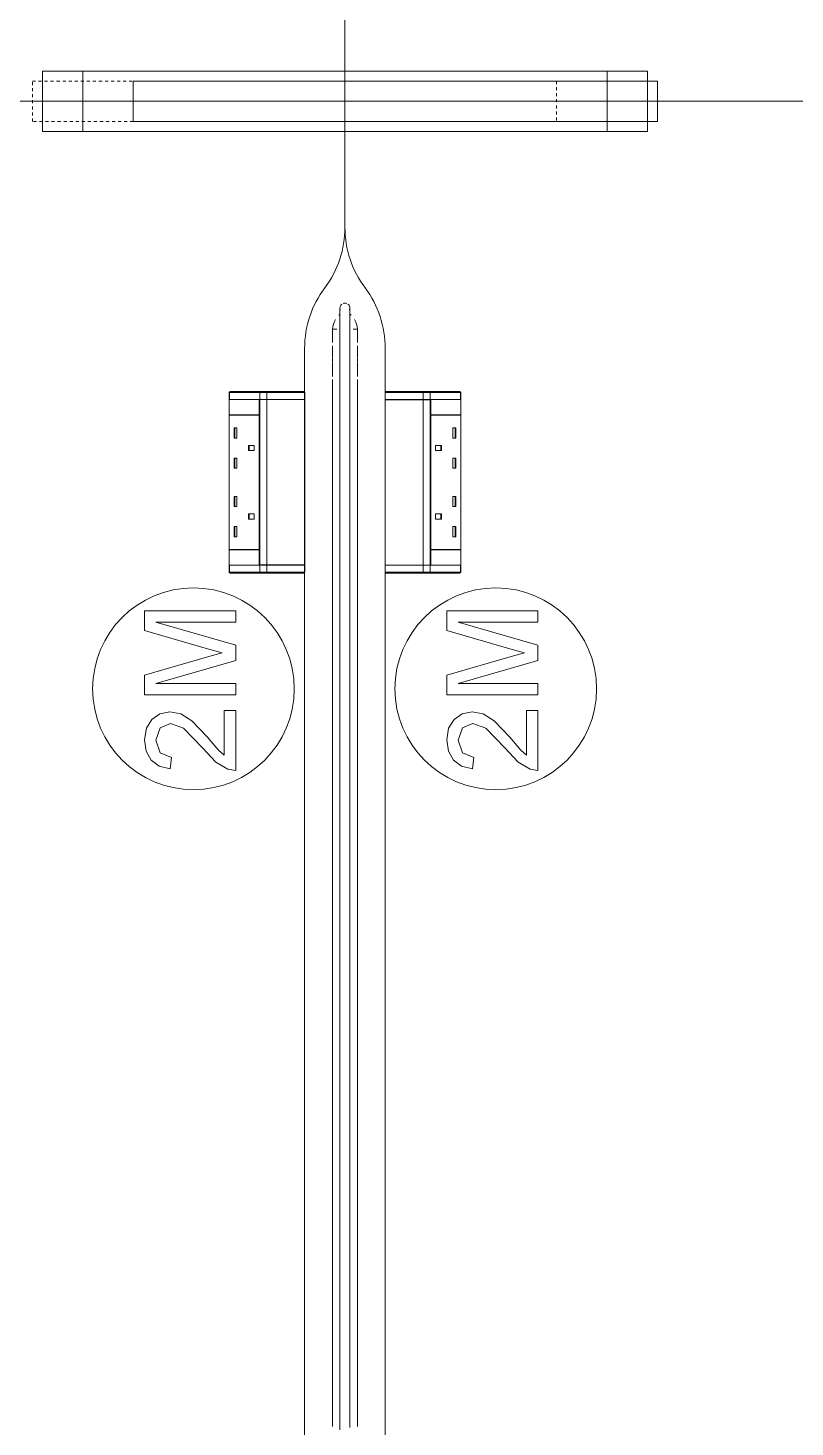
# Model space of a CAD drawing. Header units: millimetres. Extents: x 155920 to 295199, y -4084 to 97293.
# Drawn here: x 185668 to 186429, y 31307 to 32694 of the extents above; entities that cross this region are included whole.
import ezdxf

# ---------------------------------------------------------------- set-up
doc = ezdxf.new("R2010")
doc.units = ezdxf.units.MM
doc.header["$MEASUREMENT"] = 0
doc.linetypes.add('Dash', pattern=[6, 3, -3])
doc.layers.add('I-FURN', color=8, linetype='CONTINUOUS', lineweight=9)
doc.layers.add('I-FURN-HDLN', color=8, linetype='Dash', lineweight=9)

msp = doc.modelspace()

# ---------------------------------------------------------------- linework, layer by layer
at = {"layer": 'I-FURN'}
for p, q in [((185982.7, 32621.6), (185982.7, 32745.5)), ((185982.7, 32745.5), (185982.7, 32621.6)), ((185982.7, 32745.5), (185982.7, 32621.6)), ((185982.7, 32621.6), (185982.7, 32745.5)), ((185682.7, 32651.6), (186282.7, 32651.6)), ((185722.7, 32651.6), (185682.7, 32651.6)), ((185682.7, 32651.6), (185682.7, 32591.6)), ((185682.7, 32591.6), (185682.7, 32651.6)), ((186242.7, 32651.6), (185722.7, 32651.6)), ((185722.7, 32591.6), (185722.7, 32651.6)), ((185722.7, 32591.6), (185722.7, 32651.6)), ((186282.7, 32651.6), (186242.7, 32651.6)), ((186242.7, 32641.6), (186242.7, 32651.6)), ((186242.7, 32591.6), (186242.7, 32651.6)), ((186282.7, 32591.6), (186282.7, 32651.6)), ((186282.7, 32641.6), (186282.7, 32651.6)), ((185772.7, 32641.6), (185772.7, 32601.6)), ((186282.7, 32641.6), (185772.7, 32641.6)), ((186292.7, 32641.6), (186282.7, 32641.6)), ((186292.7, 32601.6), (186292.7, 32641.6)), ((185982.7, 32621.6), (185182.7, 32621.6)), ((185182.7, 32621.6), (185982.7, 32621.6)), ((185182.7, 32621.6), (185982.7, 32621.6)), ((185982.7, 32621.6), (185182.7, 32621.6)), ((185982.7, 32496.6), (185982.7, 32621.6)), ((185982.7, 32621.6), (185982.7, 32496.6)), ((186782.7, 32621.6), (185982.7, 32621.6)), ((185982.7, 32621.6), (185982.7, 32496.6)), ((185982.7, 32496.6), (185982.7, 32621.6)), ((185982.7, 32621.6), (186782.7, 32621.6)), ((185982.7, 32621.6), (186782.7, 32621.6)), ((186782.7, 32621.6), (185982.7, 32621.6)), ((185772.7, 32601.6), (186282.7, 32601.6)), ((186242.7, 32591.6), (186242.7, 32601.6)), ((186282.7, 32591.6), (186282.7, 32601.6)), ((186282.7, 32601.6), (186292.7, 32601.6)), ((185682.7, 32591.6), (185722.7, 32591.6)), ((186282.7, 32591.6), (185682.7, 32591.6)), ((185722.7, 32591.6), (186242.7, 32591.6)), ((186242.7, 32591.6), (186282.7, 32591.6)), ((185977.7, 32416.6), (185977.7, 32416.5)), ((185977.7, 32416.5), (185977.7, 32416.3)), ((185977.7, 32416.3), (185977.7, 32416.1)), ((185977.7, 32416.1), (185977.7, 32415.7)), ((185977.7, 32415.7), (185977.7, 32415.2)), ((185977.7, 32415.2), (185977.7, 32414.5)), ((185977.7, 32414.5), (185977.7, 32413.8)), ((185977.7, 32413.8), (185977.7, 32413)), ((185977.7, 32413), (185977.7, 32412)), ((185977.7, 32412), (185977.7, 32411)), ((185977.7, 32411), (185977.7, 32409.8)), ((185977.7, 32409.8), (185977.7, 32408.6)), ((185977.7, 32408.6), (185977.7, 32407.2)), ((185977.7, 32407.2), (185977.7, 32405.7)), ((185987.7, 32416.5), (185987.7, 32416.6)), ((185987.7, 32416.6), (185987.7, 32416.6)), ((185987.7, 32416.3), (185987.7, 32416.5)), ((185987.7, 32416), (185987.7, 32416.3)), ((185987.7, 32415.5), (185987.7, 32416)), ((185987.7, 32415), (185987.7, 32415.5)), ((185987.7, 32414.4), (185987.7, 32415)), ((185987.7, 32413.6), (185987.7, 32414.4)), ((185987.7, 32412.7), (185987.7, 32413.6)), ((185987.7, 32411.8), (185987.7, 32412.7)), ((185987.7, 32410.7), (185987.7, 32411.8)), ((185987.7, 32409.5), (185987.7, 32410.7)), ((185987.7, 32408.2), (185987.7, 32409.5)), ((185987.7, 32406.8), (185987.7, 32408.2)), ((185987.7, 32405.3), (185987.7, 32406.8)), ((185974.8, 32395.7), (185970.2, 32395.7)), ((185970.2, 32392.2), (185970.2, 32395.7)), ((185977.7, 32405.7), (185977.7, 32404.2)), ((185977.7, 32404.2), (185977.7, 32402.5)), ((185977.7, 32402.5), (185977.7, 32400.8)), ((185977.7, 32400.8), (185977.7, 32399)), ((185977.7, 32399), (185977.7, 32397.1)), ((185977.7, 32397.1), (185977.7, 32395.1)), ((185977.7, 32395.1), (185977.7, 32393)), ((185977.7, 32393), (185977.7, 32390.8)), ((185987.7, 32403.7), (185987.7, 32405.3)), ((185987.7, 32402.1), (185987.7, 32403.7)), ((185987.7, 32400.3), (185987.7, 32402.1)), ((185987.7, 32398.5), (185987.7, 32400.3)), ((185987.7, 32396.5), (185987.7, 32398.5)), ((185987.7, 32394.5), (185987.7, 32396.5)), ((185987.7, 32392.4), (185987.7, 32394.5)), ((185995.2, 32395.7), (185990.7, 32395.7)), ((185995.2, 32395.7), (185995.2, 32392.2)), ((185970.2, 32391), (185970.2, 32391.9)), ((185970.2, 32382.6), (185970.2, 32390.6)), ((185970.2, 32367.6), (185970.2, 32379.1)), ((185977.7, 32390.8), (185977.7, 32388.6)), ((185977.7, 32388.6), (185977.7, 32386.3)), ((185977.7, 32386.3), (185977.7, 32384)), ((185977.7, 32384), (185977.7, 32381.6)), ((185977.7, 32381.6), (185977.7, 32379.1)), ((185977.7, 32379.1), (185977.7, 32376.6)), ((185987.7, 32390.2), (185987.7, 32392.4)), ((185987.7, 32388), (185987.7, 32390.2)), ((185987.7, 32385.7), (185987.7, 32388)), ((185987.7, 32383.3), (185987.7, 32385.7)), ((185987.7, 32380.9), (185987.7, 32383.3)), ((185987.7, 32378.4), (185987.7, 32380.9)), ((185995.2, 32390.6), (185995.2, 32382.6)), ((185995.2, 32379.1), (185995.2, 32367.6)), ((185995.3, 32391.9), (185995.3, 32391)), ((185942.7, 32332.9), (185942.7, 32376.6)), ((185942.7, 32376.6), (185942.7, 32332.9)), ((185970.2, 32362.7), (185970.2, 32366.8)), ((185977.7, 32376.6), (185977.7, 32374)), ((185977.7, 32374), (185977.7, 32371.4)), ((185977.7, 32371.4), (185977.7, 32368.7)), ((185977.7, 32368.7), (185977.7, 32366)), ((185977.7, 32366), (185977.7, 32363.3)), ((185987.7, 32375.9), (185987.7, 32378.4)), ((185987.7, 32373.3), (185987.7, 32375.9)), ((185987.7, 32370.6), (185987.7, 32373.3)), ((185987.7, 32368), (185987.7, 32370.6)), ((185987.7, 32365.3), (185987.7, 32368)), ((185987.7, 32362.5), (185987.7, 32365.3)), ((185995.3, 32366.8), (185995.3, 32362.7)), ((186022.7, 32376.6), (186022.7, 32332.9)), ((186022.7, 32332.9), (186022.7, 32376.6)), ((185970.2, 32348.6), (185970.2, 32361.9)), ((185977.7, 32363.3), (185977.7, 32360.5)), ((185977.7, 32360.5), (185977.7, 32357.7)), ((185977.7, 32357.7), (185977.7, 32354.9)), ((185977.7, 32354.9), (185977.7, 32352.1)), ((185977.7, 32352.1), (185977.7, 32349.3)), ((185987.7, 32359.7), (185987.7, 32362.5)), ((185987.7, 32357), (185987.7, 32359.7)), ((185987.7, 32354.1), (185987.7, 32357)), ((185987.7, 32351.3), (185987.7, 32354.1)), ((185987.7, 32348.5), (185987.7, 32351.3)), ((185995.2, 32361.9), (185995.2, 32348.6)), ((185970.2, 31307.5), (185970.2, 32345.7)), ((185977.7, 32349.3), (185977.7, 32346.4)), ((185977.7, 32346.4), (185977.7, 32345.7)), ((185977.7, 32345.7), (185977.7, 31307.5)), ((185987.7, 32345.7), (185987.7, 32348.5)), ((185987.7, 31307.5), (185987.7, 32345.7)), ((185995.3, 32345.7), (185995.3, 31307.5)), ((185867.7, 32310.8), (185867.7, 32325.8)), ((185867.7, 32325.8), (185897.5, 32325.8)), ((185867.9, 32332.9), (185867.9, 32325.9)), ((185867.9, 32332.9), (185868.1, 32332.9)), ((185867.9, 32332.9), (185867.9, 32325.9)), ((185867.9, 32325.9), (185867.9, 32332.9)), ((185867.9, 32325.9), (185868.1, 32325.9)), ((185867.9, 32325.8), (185867.9, 32161.9)), ((185868.1, 32332.9), (185898.4, 32332.9)), ((185868.1, 32332.9), (185868.1, 32325.9)), ((185868.1, 32325.9), (185898.4, 32325.9)), ((185868.2, 32333.6), (185868.3, 32333.6)), ((185899.2, 32333.9), (185868.9, 32333.9)), ((185899.2, 32333.9), (185868.9, 32333.9)), ((185897.5, 32325.8), (185897.5, 32310.8)), ((185897.7, 32310.8), (185897.7, 32325.8)), ((185897.7, 32325.8), (185898.4, 32325.8)), ((185898.4, 32332.9), (185905.3, 32332.9)), ((185898.4, 32332.9), (185898.4, 32325.9)), ((185898.4, 32325.9), (185905.3, 32325.9)), ((185905.3, 32325.8), (185898.4, 32325.8)), ((185898.4, 32325.8), (185898.4, 32161.9)), ((185899.2, 32333.9), (185937.8, 32333.9)), ((185904.7, 32333.9), (185899.2, 32333.9)), ((185941.8, 32333.9), (185904.7, 32333.9)), ((185905.3, 32332.9), (185942.7, 32332.9)), ((185905.3, 32332.9), (185905.3, 32325.9)), ((185905.3, 32325.9), (185942.7, 32325.9)), ((185942.7, 32325.8), (185905.3, 32325.8)), ((185905.3, 32325.8), (185905.3, 32161.9)), ((185937.8, 32333.9), (185937.8, 32332.9)), ((185937.8, 32333.9), (185941.8, 32333.9)), ((185942.7, 32332.9), (185942.7, 32325.9)), ((185942.7, 32325.8), (185942.7, 32161.9)), ((185942.8, 32325.9), (185942.8, 32332.9)), ((185942.8, 32161.9), (185942.8, 32325.8)), ((186022.7, 32332.9), (186022.7, 32325.9)), ((186022.7, 32332.9), (186060.2, 32332.9)), ((186022.7, 32332.9), (186022.7, 32325.9)), ((186022.7, 32325.9), (186060.2, 32325.9)), ((186022.7, 32325.7), (186022.7, 32161.8)), ((186022.7, 32161.8), (186022.7, 32325.7)), ((186060.2, 32325.7), (186022.7, 32325.7)), ((186023.7, 32333.9), (186023.7, 32333.9)), ((186060.8, 32333.9), (186023.7, 32333.9)), ((186023.7, 32333.9), (186027.7, 32333.9)), ((186027.7, 32332.9), (186027.7, 32333.9)), ((186027.7, 32333.9), (186066.3, 32333.9)), ((186060.2, 32332.9), (186067.1, 32332.9)), ((186060.2, 32332.9), (186060.2, 32325.9)), ((186060.2, 32325.9), (186067.1, 32325.9)), ((186060.2, 32161.8), (186060.2, 32325.7)), ((186067.1, 32325.7), (186060.2, 32325.7)), ((186066.3, 32333.9), (186060.8, 32333.9)), ((186068, 32325.8), (186065.5, 32325.8)), ((186096.6, 32333.9), (186066.3, 32333.9)), ((186096.6, 32333.9), (186066.3, 32333.9)), ((186067.1, 32332.9), (186097.4, 32332.9)), ((186067.1, 32332.9), (186067.1, 32325.9)), ((186067.1, 32325.9), (186097.4, 32325.9)), ((186067.1, 32161.8), (186067.1, 32325.7)), ((186067.1, 32325.7), (186067.8, 32325.7)), ((186067.8, 32325.7), (186067.8, 32310.8)), ((186068, 32310.8), (186068, 32325.8)), ((186068, 32325.8), (186097.8, 32325.8)), ((186097.2, 32333.6), (186097.2, 32333.6)), ((186097.4, 32332.9), (186097.6, 32332.9)), ((186097.4, 32332.9), (186097.4, 32325.9)), ((186097.4, 32325.9), (186097.6, 32325.9)), ((186097.6, 32325.9), (186097.6, 32332.9)), ((186097.6, 32325.9), (186097.6, 32332.9)), ((186097.6, 32325.9), (186097.6, 32332.9)), ((186097.6, 32161.8), (186097.6, 32325.7)), ((186097.8, 32325.8), (186097.8, 32310.8)), ((185897.5, 32310.8), (185867.7, 32310.8)), ((185867.7, 32310.3), (185897.5, 32310.3)), ((185867.7, 32177.3), (185867.7, 32310.3)), ((185868.1, 32310.3), (185868.1, 32310.8)), ((185897.5, 32310.3), (185897.5, 32177.3)), ((185897.7, 32177.3), (185897.7, 32310.3)), ((186067.8, 32310.3), (186067.8, 32177.3)), ((186097.8, 32310.8), (186068, 32310.8)), ((186068, 32177.3), (186068, 32310.3)), ((186097.8, 32310.3), (186068, 32310.3)), ((186097.4, 32310.8), (186097.4, 32310.3)), ((186097.8, 32310.3), (186097.8, 32177.3)), ((185872.7, 32297.7), (185872.7, 32287.7)), ((185872.7, 32297.7), (185875.6, 32297.7)), ((185873.5, 32297.7), (185873.5, 32287.7)), ((185875.6, 32297.7), (185875.6, 32287.7)), ((186092.8, 32297.7), (186089.9, 32297.7)), ((186089.9, 32287.7), (186089.9, 32297.7)), ((186092, 32287.7), (186092, 32297.7)), ((186092.8, 32287.7), (186092.8, 32297.7)), ((185872.7, 32287.7), (185875.6, 32287.7)), ((186092.8, 32287.7), (186089.9, 32287.7)), ((185887.1, 32280.2), (185887.1, 32275.2)), ((185892.8, 32280.2), (185887.1, 32280.2)), ((185887.1, 32275.2), (185892.8, 32275.2)), ((185887.8, 32280.2), (185887.8, 32275.2)), ((185892.8, 32275.2), (185892.8, 32280.2)), ((186078.4, 32280.2), (186072.7, 32280.2)), ((186072.7, 32275.2), (186072.7, 32280.2)), ((186078.4, 32275.2), (186072.7, 32275.2)), ((186077.7, 32275.2), (186077.7, 32280.2)), ((186078.4, 32275.2), (186078.4, 32280.2)), ((185872.7, 32267.7), (185872.7, 32257.7)), ((185872.7, 32267.7), (185875.6, 32267.7)), ((185872.7, 32257.7), (185875.6, 32257.7)), ((185873.5, 32267.7), (185873.5, 32257.7)), ((185875.6, 32267.7), (185875.6, 32257.7)), ((186092.8, 32267.7), (186089.9, 32267.7)), ((186089.9, 32257.7), (186089.9, 32267.7)), ((186092.8, 32257.7), (186089.9, 32257.7)), ((186092, 32257.7), (186092, 32267.7)), ((186092.8, 32257.7), (186092.8, 32267.7)), ((185872.7, 32229.9), (185872.7, 32219.9)), ((185872.7, 32229.9), (185875.6, 32229.9)), ((185873.5, 32229.9), (185873.5, 32219.9)), ((185875.6, 32229.9), (185875.6, 32219.9)), ((186092.8, 32229.9), (186089.9, 32229.9)), ((186089.9, 32219.9), (186089.9, 32229.9)), ((186092, 32219.9), (186092, 32229.9)), ((186092.8, 32219.9), (186092.8, 32229.9)), ((185872.7, 32219.9), (185875.6, 32219.9)), ((186092.8, 32219.9), (186089.9, 32219.9)), ((185872.7, 32199.9), (185872.7, 32189.9)), ((185872.7, 32199.9), (185875.6, 32199.9)), ((185873.5, 32199.9), (185873.5, 32189.9)), ((185875.6, 32199.9), (185875.6, 32189.9)), ((185887.1, 32212.4), (185887.1, 32207.4)), ((185887.1, 32212.4), (185892.8, 32212.4)), ((185887.1, 32207.4), (185892.8, 32207.4)), ((185887.8, 32212.4), (185887.8, 32207.4)), ((185892.8, 32212.4), (185892.8, 32207.4)), ((186072.7, 32212.4), (186072.7, 32207.4)), ((186078.4, 32212.4), (186072.7, 32212.4)), ((186072.7, 32207.4), (186078.4, 32207.4)), ((186077.7, 32207.4), (186077.7, 32212.4)), ((186078.4, 32207.4), (186078.4, 32212.4)), ((186092.8, 32199.9), (186089.9, 32199.9)), ((186089.9, 32189.9), (186089.9, 32199.9)), ((186092, 32189.9), (186092, 32199.9)), ((186092.8, 32189.9), (186092.8, 32199.9)), ((185872.7, 32189.9), (185875.6, 32189.9)), ((186092.8, 32189.9), (186089.9, 32189.9)), ((185867.7, 32177.3), (185897.5, 32177.3)), ((185867.7, 32176.8), (185897.5, 32176.8)), ((185867.7, 32161.8), (185867.7, 32176.8)), ((185868.1, 32176.8), (185868.1, 32177.3)), ((185897.5, 32176.8), (185897.5, 32161.8)), ((185897.7, 32161.9), (185897.7, 32176.8)), ((186067.8, 32176.8), (186067.8, 32161.8)), ((186097.8, 32177.3), (186068, 32177.3)), ((186068, 32161.8), (186068, 32176.8)), ((186068, 32176.8), (186097.8, 32176.8)), ((186097.4, 32177.3), (186097.4, 32176.8)), ((186097.8, 32176.8), (186097.8, 32161.8)), ((185897.5, 32161.8), (185867.7, 32161.8)), ((185867.9, 32161.7), (185867.9, 32154.7)), ((185868.1, 32161.7), (185867.9, 32161.7)), ((185867.9, 32161.7), (185867.9, 32154.7)), ((185867.9, 32161.7), (185867.9, 32154.7)), ((185868.1, 32154.7), (185868.1, 32161.7)), ((185898.4, 32161.7), (185868.1, 32161.7)), ((185897.5, 32161.8), (185900, 32161.8)), ((185898.4, 32161.9), (185897.7, 32161.9)), ((185898.4, 32161.9), (185905.3, 32161.9)), ((185898.4, 32154.7), (185898.4, 32161.7)), ((185905.3, 32161.7), (185898.4, 32161.7)), ((185905.3, 32161.9), (185942.7, 32161.9)), ((185905.3, 32154.7), (185905.3, 32161.7)), ((185942.7, 32161.7), (185905.3, 32161.7)), ((185942.7, 32154.7), (185942.7, 32161.7)), ((185942.8, 32154.7), (185942.8, 32161.7)), ((186022.7, 32161.8), (186060.2, 32161.8)), ((186022.7, 32161.7), (186022.7, 32154.7)), ((186022.7, 32154.7), (186022.7, 32161.7)), ((186060.2, 32161.7), (186022.7, 32161.7)), ((186060.2, 32161.8), (186067.1, 32161.8)), ((186060.2, 32154.7), (186060.2, 32161.7)), ((186067.1, 32161.7), (186060.2, 32161.7)), ((186067.8, 32161.8), (186067.1, 32161.8)), ((186067.1, 32154.7), (186067.1, 32161.7)), ((186097.4, 32161.7), (186067.1, 32161.7)), ((186097.8, 32161.8), (186068, 32161.8)), ((186097.4, 32154.7), (186097.4, 32161.7)), ((186097.6, 32161.7), (186097.4, 32161.7)), ((186097.6, 32154.7), (186097.6, 32161.7)), ((186097.6, 32154.7), (186097.6, 32161.7)), ((186097.6, 32161.7), (186097.6, 32154.7)), ((185868.1, 32154.7), (185867.9, 32154.7)), ((185898.4, 32154.7), (185868.1, 32154.7)), ((185868.3, 32154), (185868.3, 32154)), ((185868.9, 32153.7), (185899.2, 32153.7)), ((185868.9, 32153.7), (185899.2, 32153.7)), ((185905.3, 32154.7), (185898.4, 32154.7)), ((185937.8, 32153.7), (185899.2, 32153.7)), ((185899.2, 32153.7), (185904.7, 32153.7)), ((185904.7, 32153.7), (185941.8, 32153.7)), ((185942.7, 32154.7), (185905.3, 32154.7)), ((185937.8, 32154.7), (185937.8, 32153.7)), ((185941.8, 32153.7), (185937.8, 32153.7)), ((185941.8, 32153.7), (185941.8, 32153.7)), ((185942.7, 31266.6), (185942.7, 32154.7)), ((185942.7, 32154.7), (185942.7, 31266.6)), ((186022.7, 32154.7), (186022.7, 31266.6)), ((186022.7, 31266.6), (186022.7, 32154.7)), ((186060.2, 32154.7), (186022.7, 32154.7)), ((186027.7, 32153.7), (186023.7, 32153.7)), ((186023.7, 32153.7), (186060.8, 32153.7)), ((186027.7, 32153.7), (186027.7, 32154.7)), ((186066.3, 32153.7), (186027.7, 32153.7)), ((186067.1, 32154.7), (186060.2, 32154.7)), ((186060.8, 32153.7), (186066.3, 32153.7)), ((186066.3, 32153.7), (186096.6, 32153.7)), ((186066.3, 32153.7), (186096.6, 32153.7)), ((186097.4, 32154.7), (186067.1, 32154.7)), ((186097.3, 32154), (186097.2, 32154)), ((186097.6, 32154.7), (186097.4, 32154.7)), ((185874.3, 32116.4), (185783.9, 32116.4)), ((185783.9, 32116.4), (185783.9, 32097)), ((185874.3, 32105.1), (185874.3, 32116.4)), ((186174.2, 32116.4), (186083.8, 32116.4)), ((186083.8, 32116.4), (186083.8, 32097)), ((186174.2, 32105.1), (186174.2, 32116.4)), ((185874.3, 32082.4), (185795.2, 32105.1)), ((185795.2, 32105.1), (185874.3, 32105.1)), ((186174.2, 32082.4), (186095.1, 32105.1)), ((186095.1, 32105.1), (186174.2, 32105.1)), ((185783.9, 32097), (185846.5, 32078.8)), ((186083.8, 32097), (186146.4, 32078.8)), ((185846.5, 32078.8), (185860.9, 32074.7)), ((185860.9, 32074.7), (185847.6, 32071)), ((185874.3, 32067.1), (185874.3, 32082.4)), ((186146.4, 32078.8), (186160.8, 32074.7)), ((186160.8, 32074.7), (186147.5, 32071)), ((186174.2, 32067.1), (186174.2, 32082.4)), ((185847.6, 32071), (185783.9, 32052.5)), ((185795.2, 32044.4), (185874.3, 32067.1)), ((186147.5, 32071), (186083.8, 32052.5)), ((186095.1, 32044.4), (186174.2, 32067.1)), ((185783.9, 32052.5), (185783.9, 32033.1)), ((186083.8, 32052.5), (186083.8, 32033.1)), ((185783.9, 32033.1), (185874.3, 32033.1)), ((185874.3, 32044.4), (185795.2, 32044.4)), ((185874.3, 32033.1), (185874.3, 32044.4)), ((186083.8, 32033.1), (186174.2, 32033.1)), ((186174.2, 32044.4), (186095.1, 32044.4)), ((186174.2, 32033.1), (186174.2, 32044.4)), ((185791.1, 32008.7), (185785.7, 31999.9)), ((185799.2, 32014.2), (185791.1, 32008.7)), ((185809.1, 32016.1), (185799.2, 32014.2)), ((185799.4, 32000.2), (185809.8, 32004.8)), ((185819.8, 32014.1), (185809.1, 32016.1)), ((185809.8, 32004.8), (185822.6, 31999.9)), ((185830.9, 32007.4), (185819.8, 32014.1)), ((185846.4, 31991.2), (185830.9, 32007.4)), ((185863, 32017.5), (185863, 31973.1)), ((185874.3, 32017.5), (185863, 32017.5)), ((185874.3, 31958.2), (185874.3, 32017.5)), ((186091, 32008.7), (186085.6, 31999.9)), ((186099.1, 32014.2), (186091, 32008.7)), ((186109, 32016.1), (186099.1, 32014.2)), ((186099.3, 32000.2), (186109.7, 32004.8)), ((186119.7, 32014.1), (186109, 32016.1)), ((186109.7, 32004.8), (186122.5, 31999.9)), ((186130.8, 32007.4), (186119.7, 32014.1)), ((186146.3, 31991.2), (186130.8, 32007.4)), ((186162.9, 32017.5), (186162.9, 31973.1)), ((186174.2, 32017.5), (186162.9, 32017.5)), ((186174.2, 31958.2), (186174.2, 32017.5)), ((185785.7, 31999.9), (185783.9, 31988.4)), ((185795.2, 31988.2), (185799.4, 32000.2)), ((185822.6, 31999.9), (185841.4, 31980.4)), ((185857.2, 31978.2), (185846.4, 31991.2)), ((186085.6, 31999.9), (186083.8, 31988.4)), ((186095.1, 31988.2), (186099.3, 32000.2)), ((186122.5, 31999.9), (186141.3, 31980.4)), ((186157.1, 31978.2), (186146.3, 31991.2)), ((185783.9, 31988.4), (185785.5, 31977.1)), ((185785.5, 31977.1), (185790.4, 31968.3)), ((185799.3, 31975.7), (185795.2, 31988.2)), ((185841.4, 31980.4), (185854.5, 31966.3)), ((185863, 31973.1), (185857.2, 31978.2)), ((186083.8, 31988.4), (186085.4, 31977.1)), ((186085.4, 31977.1), (186090.3, 31968.3)), ((186099.2, 31975.7), (186095.1, 31988.2)), ((186141.3, 31980.4), (186154.4, 31966.3)), ((186162.9, 31973.1), (186157.1, 31978.2)), ((185790.4, 31968.3), (185798.4, 31962.3)), ((185810.7, 31970.9), (185799.3, 31975.7)), ((185809.3, 31959.6), (185810.7, 31970.9)), ((185854.5, 31966.3), (185866.5, 31959.4)), ((186090.3, 31968.3), (186098.3, 31962.3)), ((186110.6, 31970.9), (186099.2, 31975.7)), ((186109.2, 31959.6), (186110.6, 31970.9)), ((186154.4, 31966.3), (186166.4, 31959.4)), ((185798.4, 31962.3), (185809.3, 31959.6)), ((185866.5, 31959.4), (185874.3, 31958.2)), ((186098.3, 31962.3), (186109.2, 31959.6)), ((186166.4, 31959.4), (186174.2, 31958.2)), ((185977.7, 31307.5), (185977.7, 31304.2)), ((185987.7, 31306.6), (185987.7, 31307.5))]:
    msp.add_line(p, q, dxfattribs=at)
at = {"layer": 'I-FURN', "flags": 128}
for points in [[(185867.9, 32332.9), (185867.9, 32332.9), (185867.9, 32332.9), (185867.9, 32333), (185867.9, 32333), (185867.9, 32333.1), (185867.9, 32333.1), (185868, 32333.1), (185868, 32333.2), (185868, 32333.2), (185868, 32333.3), (185868, 32333.3), (185868, 32333.3), (185868, 32333.4)], [(185904.7, 32333.9), (185904.6, 32333.9), (185904.5, 32333.9), (185904.3, 32333.9), (185904.2, 32333.9), (185904, 32333.9), (185903.9, 32333.9), (185903.7, 32333.9), (185903.6, 32333.9), (185903.4, 32333.9), (185903.3, 32333.9), (185903.1, 32333.9), (185902.9, 32333.9), (185902.8, 32333.9), (185902.6, 32333.9), (185902.5, 32333.9), (185902.3, 32333.9), (185902.1, 32333.9), (185902, 32333.9), (185901.8, 32333.9), (185901.7, 32333.9), (185901.5, 32333.9), (185901.4, 32333.9), (185901.2, 32333.9), (185901.1, 32333.9), (185900.9, 32333.9), (185900.8, 32333.9), (185900.6, 32333.9), (185900.5, 32333.9), (185900.3, 32333.9), (185900.2, 32333.9), (185900.1, 32333.9), (185900, 32333.9), (185899.8, 32333.9), (185899.7, 32333.9), (185899.6, 32333.9), (185899.5, 32333.9), (185899.4, 32333.9), (185899.3, 32333.9), (185899.2, 32333.9)], [(185941.8, 32333.9), (185941.5, 32333.9), (185941.1, 32333.9), (185940.5, 32333.9), (185939.8, 32333.9), (185939, 32333.9), (185938.1, 32333.9), (185937, 32333.9), (185935.8, 32333.9), (185934.4, 32333.9), (185933, 32333.9), (185931.4, 32333.9), (185929.7, 32333.9), (185927.9, 32333.9), (185925.9, 32333.9), (185923.9, 32333.9), (185921.7, 32333.9), (185919.5, 32333.9), (185917.1, 32333.9), (185914.7, 32333.9), (185912.1, 32333.9), (185909.5, 32333.9), (185906.8, 32333.9), (185904.7, 32333.9)], [(185937.8, 32333.9), (185937.9, 32333.9), (185938.1, 32333.9), (185938.2, 32333.9), (185938.4, 32333.9), (185938.6, 32333.9), (185938.7, 32333.9), (185938.9, 32333.9), (185939, 32333.9), (185939.2, 32333.9), (185939.3, 32333.9), (185939.5, 32333.9), (185939.6, 32333.9), (185939.7, 32333.9), (185939.9, 32333.9), (185940, 32333.9), (185940.1, 32333.9), (185940.3, 32333.9), (185940.4, 32333.9), (185940.5, 32333.9), (185940.6, 32333.9), (185940.7, 32333.9), (185940.8, 32333.9), (185940.9, 32333.9), (185941, 32333.9), (185941.1, 32333.9), (185941.2, 32333.9), (185941.3, 32333.9), (185941.4, 32333.9), (185941.4, 32333.9), (185941.5, 32333.9), (185941.5, 32333.9), (185941.6, 32333.9), (185941.6, 32333.9), (185941.7, 32333.9), (185941.7, 32333.9), (185941.7, 32333.9), (185941.7, 32333.9), (185941.8, 32333.9), (185941.8, 32333.9)], [(185941.8, 32333.9), (185941.8, 32333.9), (185941.8, 32333.9), (185941.9, 32333.9), (185941.9, 32333.9), (185942, 32333.8), (185942, 32333.8), (185942, 32333.8), (185942.1, 32333.8), (185942.1, 32333.8), (185942.1, 32333.8), (185942.2, 32333.8), (185942.2, 32333.8), (185942.3, 32333.7), (185942.3, 32333.7), (185942.3, 32333.7), (185942.4, 32333.7), (185942.4, 32333.6), (185942.4, 32333.6), (185942.4, 32333.6), (185942.5, 32333.6), (185942.5, 32333.5), (185942.5, 32333.5), (185942.6, 32333.5), (185942.6, 32333.4), (185942.6, 32333.4), (185942.6, 32333.4), (185942.6, 32333.3), (185942.7, 32333.3), (185942.7, 32333.3), (185942.7, 32333.2), (185942.7, 32333.2), (185942.7, 32333.2), (185942.7, 32333.1), (185942.7, 32333.1), (185942.7, 32333), (185942.7, 32333), (185942.8, 32333), (185942.8, 32332.9), (185942.8, 32332.9), (185942.8, 32332.9)], [(185941.8, 32333.9), (185941.8, 32333.9), (185941.8, 32333.9)], [(186022.7, 32332.9), (186022.7, 32332.9), (186022.7, 32332.9), (186022.7, 32333), (186022.8, 32333), (186022.8, 32333.1), (186022.8, 32333.1), (186022.8, 32333.1), (186022.8, 32333.2), (186022.8, 32333.2), (186022.8, 32333.3), (186022.8, 32333.3), (186022.9, 32333.3), (186022.9, 32333.4), (186022.9, 32333.4), (186022.9, 32333.4), (186022.9, 32333.5), (186023, 32333.5), (186023, 32333.5), (186023, 32333.6), (186023, 32333.6), (186023.1, 32333.6), (186023.1, 32333.6), (186023.1, 32333.7), (186023.2, 32333.7), (186023.2, 32333.7), (186023.2, 32333.7), (186023.3, 32333.8), (186023.3, 32333.8), (186023.3, 32333.8), (186023.4, 32333.8), (186023.4, 32333.8), (186023.5, 32333.8), (186023.5, 32333.8), (186023.5, 32333.8), (186023.6, 32333.9), (186023.6, 32333.9), (186023.6, 32333.9), (186023.7, 32333.9), (186023.7, 32333.9), (186023.7, 32333.9)], [(186060.8, 32333.9), (186058, 32333.9), (186055.3, 32333.9), (186052.7, 32333.9), (186050.2, 32333.9), (186047.7, 32333.9), (186045.4, 32333.9), (186043.2, 32333.9), (186041, 32333.9), (186039, 32333.9), (186037.1, 32333.9), (186035.3, 32333.9), (186033.7, 32333.9), (186032.1, 32333.9), (186030.7, 32333.9), (186029.4, 32333.9), (186028.2, 32333.9), (186027.2, 32333.9), (186026.3, 32333.9), (186025.5, 32333.9), (186024.8, 32333.9), (186024.3, 32333.9), (186023.9, 32333.9), (186023.7, 32333.9)], [(186023.7, 32333.9), (186023.7, 32333.9), (186023.8, 32333.9), (186023.8, 32333.9), (186023.8, 32333.9), (186023.8, 32333.9), (186023.9, 32333.9), (186023.9, 32333.9), (186023.9, 32333.9), (186024, 32333.9), (186024.1, 32333.9), (186024.1, 32333.9), (186024.2, 32333.9), (186024.3, 32333.9), (186024.4, 32333.9), (186024.4, 32333.9), (186024.5, 32333.9), (186024.6, 32333.9), (186024.7, 32333.9), (186024.8, 32333.9), (186025, 32333.9), (186025.1, 32333.9), (186025.2, 32333.9), (186025.3, 32333.9), (186025.4, 32333.9), (186025.6, 32333.9), (186025.7, 32333.9), (186025.9, 32333.9), (186026, 32333.9), (186026.1, 32333.9), (186026.3, 32333.9), (186026.4, 32333.9), (186026.6, 32333.9), (186026.7, 32333.9), (186026.9, 32333.9), (186027.1, 32333.9), (186027.2, 32333.9), (186027.4, 32333.9), (186027.5, 32333.9), (186027.7, 32333.9), (186027.7, 32333.9)], [(186066.3, 32333.9), (186066.2, 32333.9), (186066.1, 32333.9), (186066, 32333.9), (186065.9, 32333.9), (186065.8, 32333.9), (186065.7, 32333.9), (186065.5, 32333.9), (186065.4, 32333.9), (186065.3, 32333.9), (186065.2, 32333.9), (186065, 32333.9), (186064.9, 32333.9), (186064.7, 32333.9), (186064.6, 32333.9), (186064.4, 32333.9), (186064.3, 32333.9), (186064.1, 32333.9), (186064, 32333.9), (186063.8, 32333.9), (186063.7, 32333.9), (186063.5, 32333.9), (186063.3, 32333.9), (186063.2, 32333.9), (186063, 32333.9), (186062.9, 32333.9), (186062.7, 32333.9), (186062.6, 32333.9), (186062.4, 32333.9), (186062.2, 32333.9), (186062.1, 32333.9), (186061.9, 32333.9), (186061.8, 32333.9), (186061.6, 32333.9), (186061.5, 32333.9), (186061.3, 32333.9), (186061.2, 32333.9), (186061, 32333.9), (186060.9, 32333.9), (186060.8, 32333.9)], [(186097.4, 32333.4), (186097.5, 32333.3), (186097.5, 32333.3), (186097.5, 32333.3), (186097.5, 32333.2), (186097.5, 32333.2), (186097.5, 32333.2), (186097.6, 32333.1), (186097.6, 32333.1), (186097.6, 32333), (186097.6, 32333), (186097.6, 32333), (186097.6, 32332.9), (186097.6, 32332.9), (186097.6, 32332.9)], [(185868, 32154.2), (185868, 32154.3), (185868, 32154.3), (185868, 32154.3), (185868, 32154.4), (185868, 32154.4), (185868, 32154.5), (185867.9, 32154.5), (185867.9, 32154.5), (185867.9, 32154.6), (185867.9, 32154.6), (185867.9, 32154.7), (185867.9, 32154.7), (185867.9, 32154.7), (185867.9, 32154.7)], [(185899.2, 32153.7), (185899.3, 32153.7), (185899.4, 32153.7), (185899.5, 32153.7), (185899.6, 32153.7), (185899.7, 32153.7), (185899.8, 32153.7), (185900, 32153.7), (185900.1, 32153.7), (185900.2, 32153.7), (185900.3, 32153.7), (185900.5, 32153.7), (185900.6, 32153.7), (185900.8, 32153.7), (185900.9, 32153.7), (185901.1, 32153.7), (185901.2, 32153.7), (185901.4, 32153.7), (185901.5, 32153.7), (185901.7, 32153.7), (185901.8, 32153.7), (185902, 32153.7), (185902.1, 32153.7), (185902.3, 32153.7), (185902.5, 32153.7), (185902.6, 32153.7), (185902.8, 32153.7), (185902.9, 32153.7), (185903.1, 32153.7), (185903.3, 32153.7), (185903.4, 32153.7), (185903.6, 32153.7), (185903.7, 32153.7), (185903.9, 32153.7), (185904, 32153.7), (185904.2, 32153.7), (185904.3, 32153.7), (185904.5, 32153.7), (185904.6, 32153.7), (185904.7, 32153.7)], [(185904.7, 32153.7), (185907.5, 32153.7), (185910.2, 32153.7), (185912.8, 32153.7), (185915.3, 32153.7), (185917.8, 32153.7), (185920.1, 32153.7), (185922.3, 32153.7), (185924.5, 32153.7), (185926.5, 32153.7), (185928.4, 32153.7), (185930.2, 32153.7), (185931.8, 32153.7), (185933.4, 32153.7), (185934.8, 32153.7), (185936.1, 32153.7), (185937.3, 32153.7), (185938.3, 32153.7), (185939.2, 32153.7), (185940, 32153.7), (185940.7, 32153.7), (185941.2, 32153.7), (185941.6, 32153.7), (185941.8, 32153.7)], [(185941.8, 32153.7), (185941.8, 32153.7), (185941.7, 32153.7), (185941.7, 32153.7), (185941.7, 32153.7), (185941.7, 32153.7), (185941.6, 32153.7), (185941.6, 32153.7), (185941.6, 32153.7), (185941.5, 32153.7), (185941.4, 32153.7), (185941.4, 32153.7), (185941.3, 32153.7), (185941.2, 32153.7), (185941.1, 32153.7), (185941.1, 32153.7), (185941, 32153.7), (185940.9, 32153.7), (185940.8, 32153.7), (185940.7, 32153.7), (185940.5, 32153.7), (185940.4, 32153.7), (185940.3, 32153.7), (185940.2, 32153.7), (185940.1, 32153.7), (185939.9, 32153.7), (185939.8, 32153.7), (185939.6, 32153.7), (185939.5, 32153.7), (185939.4, 32153.7), (185939.2, 32153.7), (185939.1, 32153.7), (185938.9, 32153.7), (185938.8, 32153.7), (185938.6, 32153.7), (185938.4, 32153.7), (185938.3, 32153.7), (185938.1, 32153.7), (185938, 32153.7), (185937.8, 32153.7), (185937.8, 32153.7)], [(185942.8, 32154.7), (185942.8, 32154.7), (185942.8, 32154.7), (185942.8, 32154.6), (185942.7, 32154.6), (185942.7, 32154.5), (185942.7, 32154.5), (185942.7, 32154.5), (185942.7, 32154.4), (185942.7, 32154.4), (185942.7, 32154.4), (185942.7, 32154.3), (185942.6, 32154.3), (185942.6, 32154.3), (185942.6, 32154.2), (185942.6, 32154.2), (185942.6, 32154.1), (185942.5, 32154.1), (185942.5, 32154.1), (185942.5, 32154.1), (185942.5, 32154), (185942.4, 32154), (185942.4, 32154), (185942.4, 32154), (185942.3, 32153.9), (185942.3, 32153.9), (185942.3, 32153.9), (185942.2, 32153.9), (185942.2, 32153.8), (185942.2, 32153.8), (185942.1, 32153.8), (185942.1, 32153.8), (185942, 32153.8), (185942, 32153.8), (185942, 32153.8), (185941.9, 32153.8), (185941.9, 32153.8), (185941.8, 32153.8), (185941.8, 32153.7), (185941.8, 32153.7), (185941.8, 32153.7)], [(186023.7, 32153.7), (186023.7, 32153.7), (186023.7, 32153.8), (186023.6, 32153.8), (186023.6, 32153.8), (186023.5, 32153.8), (186023.5, 32153.8), (186023.5, 32153.8), (186023.4, 32153.8), (186023.4, 32153.8), (186023.4, 32153.8), (186023.3, 32153.8), (186023.3, 32153.9), (186023.2, 32153.9), (186023.2, 32153.9), (186023.2, 32153.9), (186023.1, 32153.9), (186023.1, 32154), (186023.1, 32154), (186023.1, 32154), (186023, 32154.1), (186023, 32154.1), (186023, 32154.1), (186022.9, 32154.1), (186022.9, 32154.2), (186022.9, 32154.2), (186022.9, 32154.2), (186022.9, 32154.3), (186022.8, 32154.3), (186022.8, 32154.3), (186022.8, 32154.4), (186022.8, 32154.4), (186022.8, 32154.5), (186022.8, 32154.5), (186022.8, 32154.5), (186022.8, 32154.6), (186022.7, 32154.6), (186022.7, 32154.7), (186022.7, 32154.7), (186022.7, 32154.7), (186022.7, 32154.7)], [(186027.7, 32153.7), (186027.6, 32153.7), (186027.4, 32153.7), (186027.3, 32153.7), (186027.1, 32153.7), (186026.9, 32153.7), (186026.8, 32153.7), (186026.6, 32153.7), (186026.5, 32153.7), (186026.3, 32153.7), (186026.2, 32153.7), (186026, 32153.7), (186025.9, 32153.7), (186025.8, 32153.7), (186025.6, 32153.7), (186025.5, 32153.7), (186025.4, 32153.7), (186025.2, 32153.7), (186025.1, 32153.7), (186025, 32153.7), (186024.9, 32153.7), (186024.8, 32153.7), (186024.7, 32153.7), (186024.6, 32153.7), (186024.5, 32153.7), (186024.4, 32153.7), (186024.3, 32153.7), (186024.2, 32153.7), (186024.1, 32153.7), (186024.1, 32153.7), (186024, 32153.7), (186024, 32153.7), (186023.9, 32153.7), (186023.9, 32153.7), (186023.8, 32153.7), (186023.8, 32153.7), (186023.8, 32153.7), (186023.8, 32153.7), (186023.7, 32153.7), (186023.7, 32153.7)], [(186023.7, 32153.7), (186023.7, 32153.7), (186023.7, 32153.7)], [(186023.7, 32153.7), (186024, 32153.7), (186024.4, 32153.7), (186025, 32153.7), (186025.7, 32153.7), (186026.5, 32153.7), (186027.4, 32153.7), (186028.5, 32153.7), (186029.7, 32153.7), (186031.1, 32153.7), (186032.5, 32153.7), (186034.1, 32153.7), (186035.8, 32153.7), (186037.6, 32153.7), (186039.6, 32153.7), (186041.6, 32153.7), (186043.8, 32153.7), (186046, 32153.7), (186048.4, 32153.7), (186050.8, 32153.7), (186053.4, 32153.7), (186056, 32153.7), (186058.7, 32153.7), (186060.8, 32153.7)], [(186060.8, 32153.7), (186060.9, 32153.7), (186061, 32153.7), (186061.2, 32153.7), (186061.3, 32153.7), (186061.5, 32153.7), (186061.6, 32153.7), (186061.8, 32153.7), (186061.9, 32153.7), (186062.1, 32153.7), (186062.2, 32153.7), (186062.4, 32153.7), (186062.6, 32153.7), (186062.7, 32153.7), (186062.9, 32153.7), (186063, 32153.7), (186063.2, 32153.7), (186063.3, 32153.7), (186063.5, 32153.7), (186063.7, 32153.7), (186063.8, 32153.7), (186064, 32153.7), (186064.1, 32153.7), (186064.3, 32153.7), (186064.4, 32153.7), (186064.6, 32153.7), (186064.7, 32153.7), (186064.9, 32153.7), (186065, 32153.7), (186065.2, 32153.7), (186065.3, 32153.7), (186065.4, 32153.7), (186065.5, 32153.7), (186065.7, 32153.7), (186065.8, 32153.7), (186065.9, 32153.7), (186066, 32153.7), (186066.1, 32153.7), (186066.2, 32153.7), (186066.3, 32153.7)], [(186097.6, 32154.7), (186097.6, 32154.7), (186097.6, 32154.7), (186097.6, 32154.6), (186097.6, 32154.6), (186097.6, 32154.5), (186097.6, 32154.5), (186097.5, 32154.5), (186097.5, 32154.4), (186097.5, 32154.4), (186097.5, 32154.4), (186097.5, 32154.3), (186097.5, 32154.3), (186097.5, 32154.3)]]:
    msp.add_lwpolyline(points, dxfattribs=at)
at = {"layer": 'I-FURN'}
for centre, radius, start, end in [((185882.7, 32496.6), 100, 323.1301, 0), ((185882.7, 32496.6), 100, 323.1301, 0), ((186082.7, 32496.6), 100, 180, 216.8699), ((186082.7, 32496.6), 100, 180, 216.8699), ((186042.7, 32376.6), 100, 143.1301, 180), ((186042.7, 32376.6), 100, 143.1301, 180), ((185922.7, 32376.6), 100, 0, 36.8699), ((185922.7, 32376.6), 100, 0, 36.8699), ((185982.7, 32416.6), 5, 127.2751, 201.8252), ((185982.7, 32416.6), 5, 67.635, 112.365), ((185982.7, 32416.6), 5, 338.1748, 52.7249), ((185982.7, 32403.7), 8.51, 125.5405, 136.5486), ((185982.7, 32403.7), 8.51, 43.4514, 54.4595), ((185993.7, 32393.3), 23.6, 149.1436, 174.3336), ((185971.8, 32393.3), 23.6, 5.6664, 30.8564), ((185832.4, 32039.1), 100, 90, 270), ((185832.4, 32039.1), 100, 270, 90), ((186132.3, 32039.1), 100, 90, 270), ((186132.3, 32039.1), 100, 270, 90)]:
    msp.add_arc(centre, radius, start, end, dxfattribs=at)
for centre, major_axis, ratio, start_param, end_param in [((185868.9, 32332.9), (0, 1), 0.819152, 0, 1.570796), ((185899.2, 32332.9), (0, -1), 0.819152, 3.141593, 4.712389), ((185904.7, 32332.9), (0, -1), 0.56467, 1.570796, 3.141593), ((185941.8, 32332.9), (0, -1), 0.998113, 1.570796, 3.141593), ((186023.7, 32332.9), (0, 1), 0.998113, 0, 1.570796), ((186060.8, 32332.9), (0, 1), 0.56467, 0, 1.570796), ((186066.3, 32332.9), (0, 1), 0.819152, 4.712389, 6.283185), ((186096.6, 32332.9), (0, 1), 0.819152, 4.712389, 6.283185), ((185868.9, 32154.7), (0, -1), 0.819152, 4.712389, 6.283185), ((185899.2, 32154.7), (0, -1), 0.819152, 4.712389, 6.283185), ((185904.7, 32154.7), (0, -1), 0.56467, 0, 1.570796), ((185941.8, 32154.7), (0, -1), 0.998113, 0, 1.570796), ((186023.7, 32154.7), (0, 1), 0.998113, 1.570796, 3.141593), ((186060.8, 32154.7), (0, 1), 0.56467, 1.570796, 3.141593), ((186066.3, 32154.7), (0, 1), 0.819152, 3.141593, 4.712389), ((186096.6, 32154.7), (0, -1), 0.819152, 0, 1.570796)]:
    msp.add_ellipse(centre, major_axis=major_axis, ratio=ratio, start_param=start_param, end_param=end_param, dxfattribs=at)
at = {"layer": 'I-FURN-HDLN'}
for p, q in [((185672.7, 32601.6), (185672.7, 32641.6)), ((185672.7, 32641.6), (186192.7, 32641.6)), ((186192.7, 32641.6), (186192.7, 32601.6)), ((186192.7, 32601.6), (185672.7, 32601.6))]:
    msp.add_line(p, q, dxfattribs=at)

doc.saveas('drawing.dxf')
